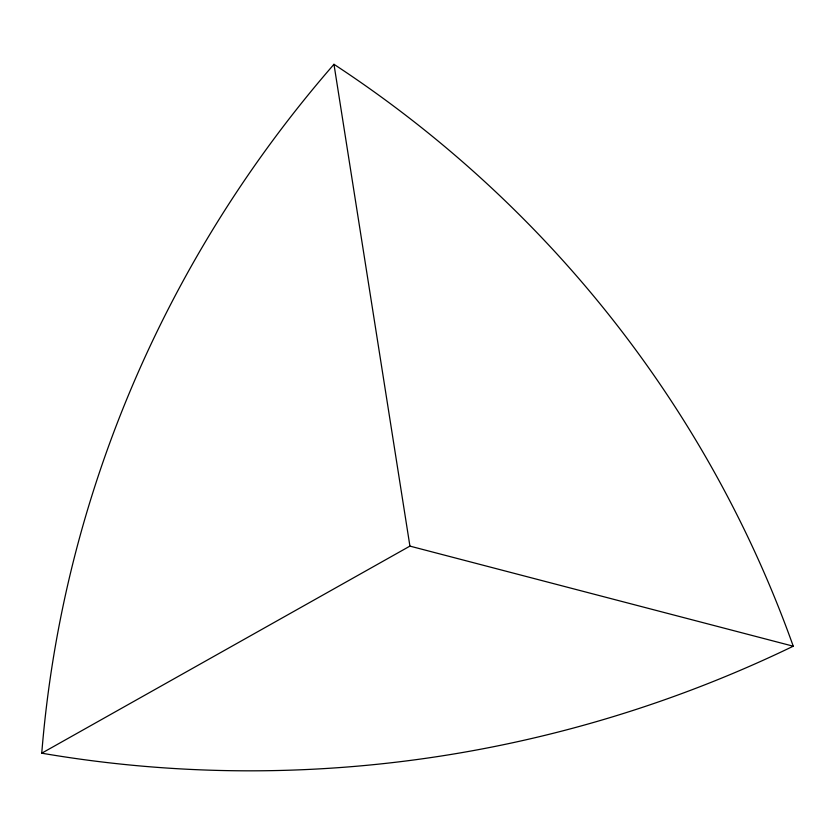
<?xml version="1.0" encoding="UTF-8"?>
<svg xmlns="http://www.w3.org/2000/svg" width="835" height="835" viewBox="0 0 835 835"><rect width="100%" height="100%" fill="white"/><g stroke="black" fill="none" stroke-linecap="round" stroke-linejoin="round"><path stroke-width="1.25" d="M41.75 753.191L409.922 546.111L793.25 646.207A1217.701 1184.552 -19.2 0 0 333.969 64.305A1217.701 1184.552 -19.2 0 0 41.75 753.191A1217.701 1184.552 -19.2 0 0 793.25 646.207M333.969 64.305L409.922 546.111"/></g></svg>
